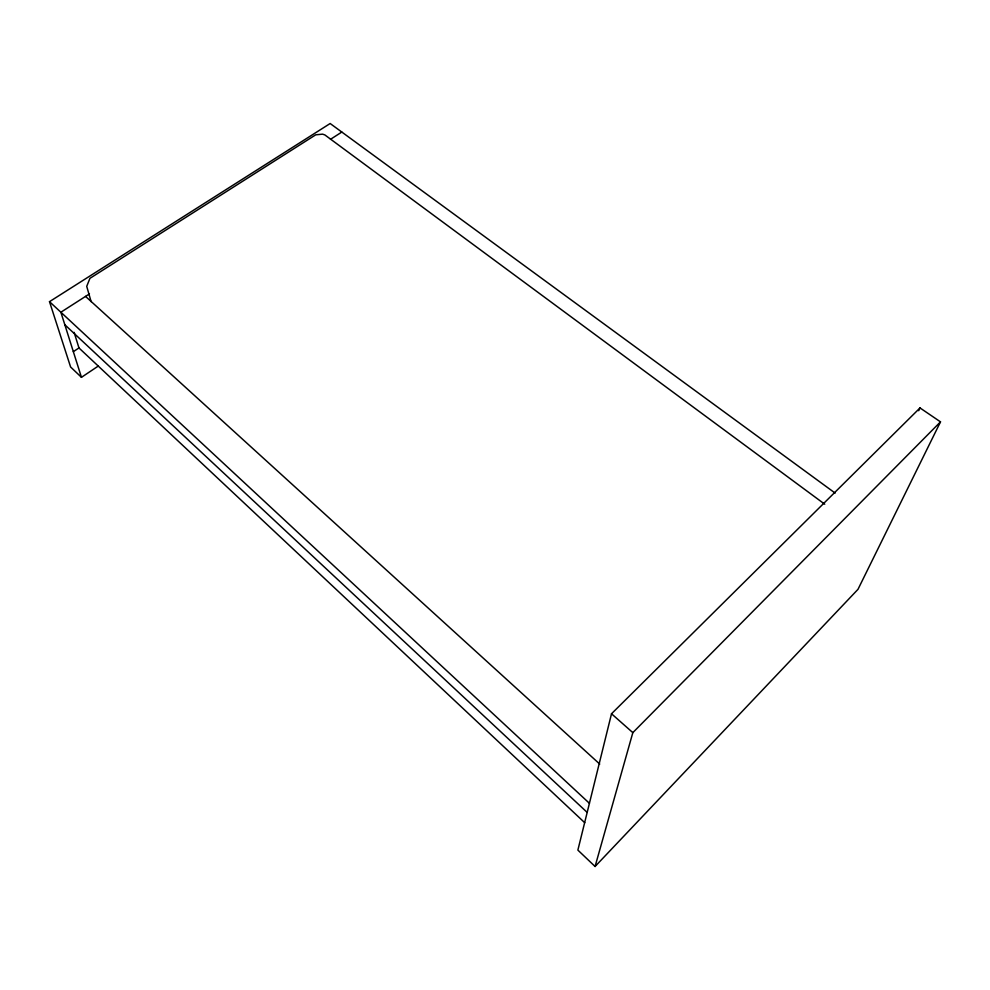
<?xml version="1.0" encoding="UTF-8"?>
<svg xmlns="http://www.w3.org/2000/svg" width="990" height="990" viewBox="0 0 990 990"><rect width="100%" height="100%" fill="white"/><g stroke="black" fill="none" stroke-linecap="round" stroke-linejoin="round"><path stroke-width="1.49" d="M611.511 713.765L577.875 850.113L595.077 866.485L857.996 589.322L940.5 421.864L920.007 407.93L611.511 713.765L632.833 732.637L595.077 866.485M918.708 410.714L920.007 407.93M632.833 732.637L940.5 421.864M835.127 493.082L330.153 123.515L49.5 301.665L70.599 366.993L81.452 377.326L98.158 366.139M73.334 351.66L78.965 347.948L74.126 332.355M89.447 293.906L60.873 312.234L81.452 377.326M330.474 139.33L341.822 132.054M824.744 504.207L324.868 134.937L322.591 134.157L315.699 134.826L89.929 278.339L86.724 286.358L91.105 301.616M85.548 296.406L599.73 764.07M49.5 301.665L589.421 803.311M64.833 324.745L587.169 812.406M78.965 347.948L584.744 822.727"/></g></svg>
